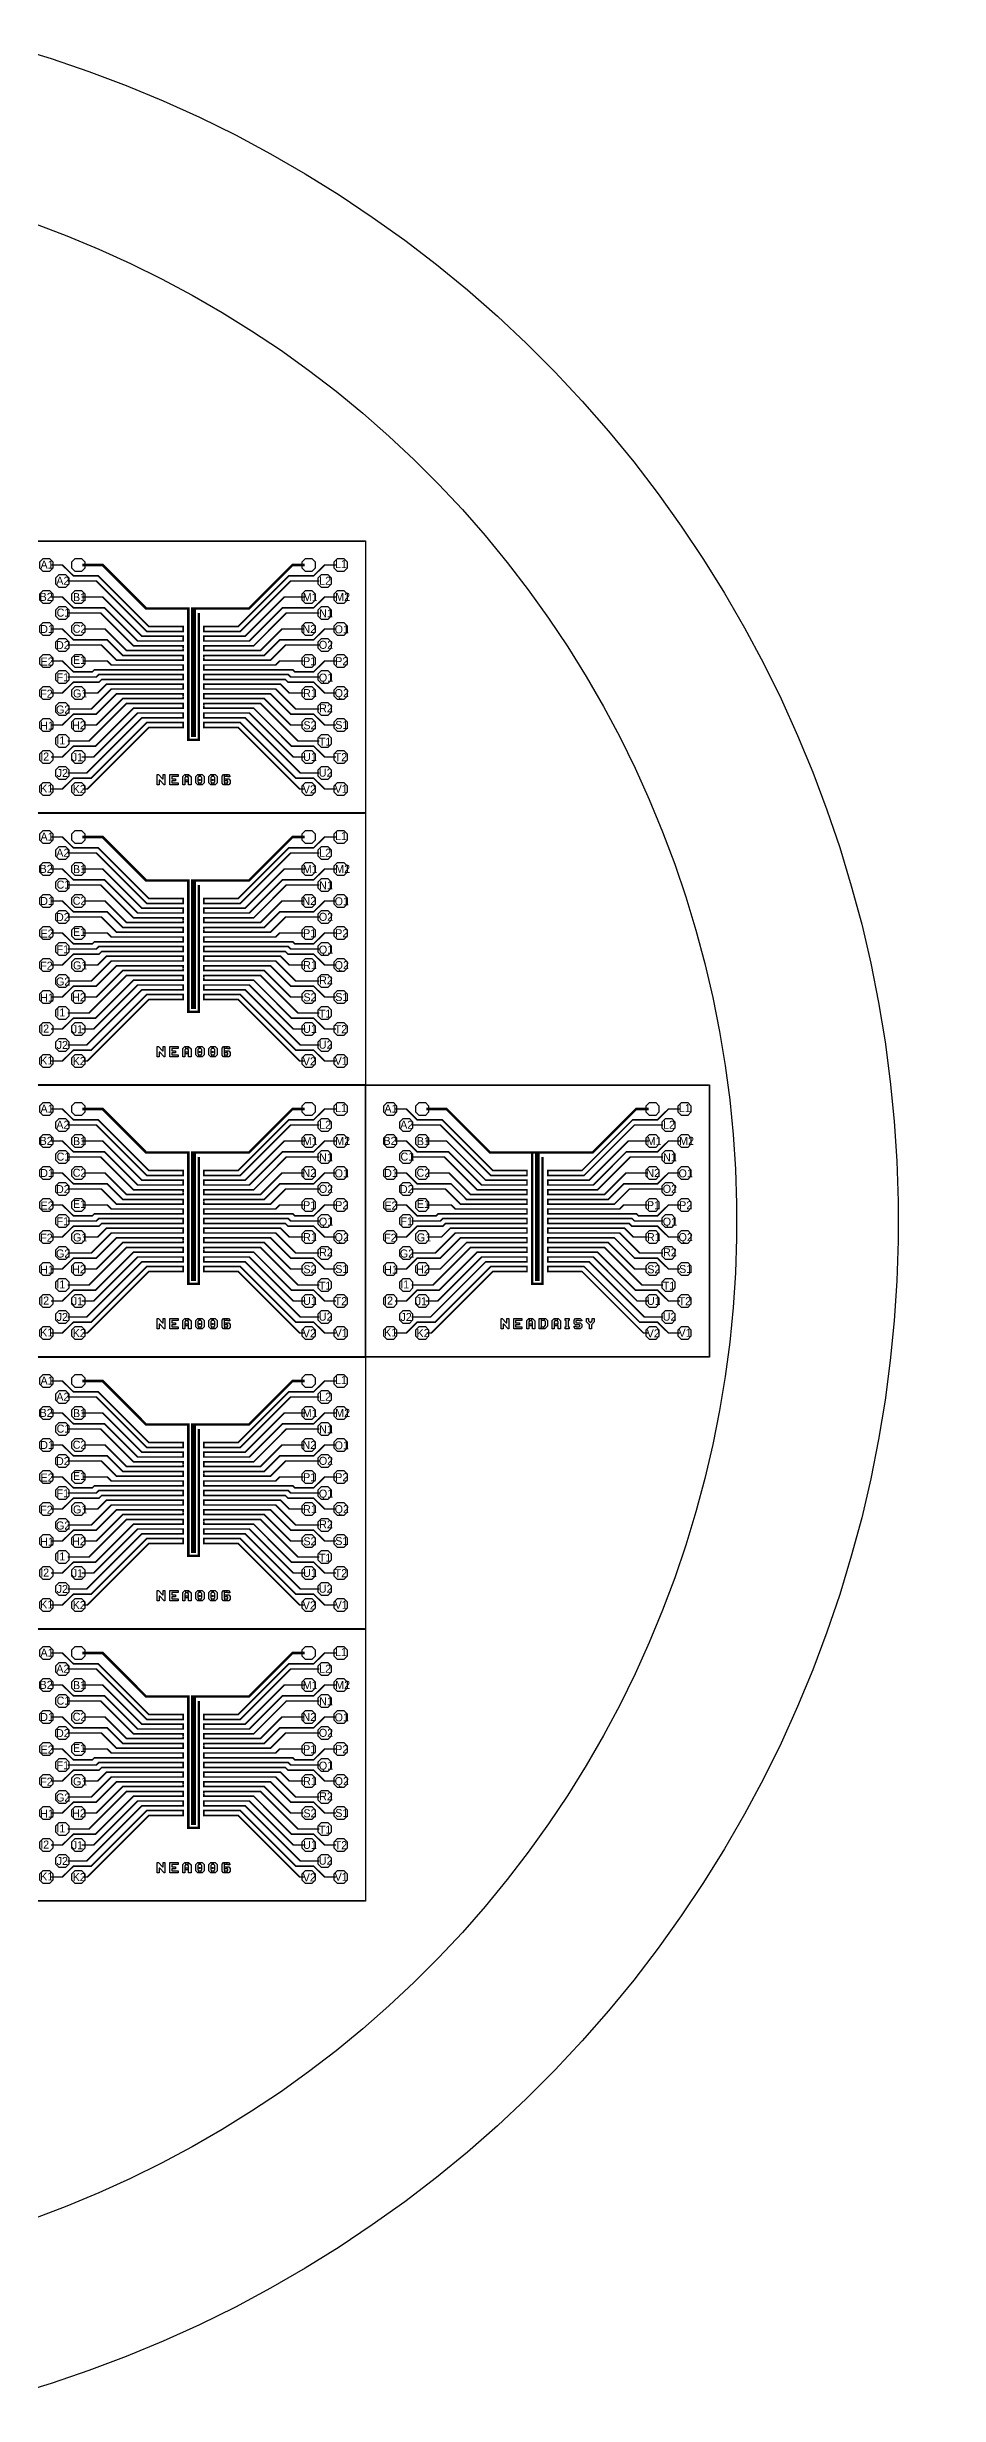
# Model space of a CAD drawing. Extents: x -78521 to 78861, y -77499 to 77839.
# Drawn here: x 23086 to 78861, y -73377 to 73377 of the extents above; entities that cross this region are included whole.
import ezdxf
from ezdxf.enums import TextEntityAlignment as Align

# ---------------------------------------------------------------- set-up
doc = ezdxf.new("R2010")
doc.units = 0
for name, color, linetype in [('L29D0', 2, 'CONTINUOUS'), ('L8D0', 3, 'CONTINUOUS'), ('L99D0', 1, 'CONTINUOUS'), ('L9D0', 4, 'CONTINUOUS')]:
    doc.layers.add(name, color=color, linetype=linetype)

# ---------------------------------------------------------------- blocks, each defined once
blk = doc.blocks.new('LINEAR_CELL1')
at = {"layer": 'L8D0', "const_width": 100}
for points in [[(50, -18), (50, 134), (201.5, 134)], [(350, -18), (350, 134), (204.5, 134)]]:
    blk.add_lwpolyline(points, dxfattribs=at)
blk = doc.blocks.new('INSIDE_LINEAR_006')
at = {"layer": 'L8D0'}
for points, const_width in [([(349.9, 8285.9), (910.8, 8285.9)], 150), ([(835.8, 8210.9), (835.8, 74.9), (1485.8, 74.9), (1485.8, 7999.9)], 150), ([(1968.6, 8285.9), (1010.8, 8285.9)], 150), ([(1160.8, 8279.1), (1160.8, 250.7)], 300)]:
    blk.add_lwpolyline(points, dxfattribs=dict(at, const_width=const_width))
at = {"yscale": -1}
for p, rotation in [((376.8, 6799.9), 90), ((376.8, 6199.9), 90), ((376.8, 5599.9), 90), ((1944.8, 7199.9), 270), ((1944.8, 6599.9), 270), ((1944.8, 5999.9), 270), ((376.8, 4999.9), 90), ((376.8, 4399.9), 90), ((1944.8, 5399.9), 270), ((1944.8, 4799.9), 270), ((376.8, 3799.9), 90), ((376.8, 3199.9), 90), ((376.8, 2599.9), 90), ((1944.8, 4199.9), 270), ((1944.8, 3599.9), 270), ((1944.8, 2999.9), 270), ((376.8, 1999.9), 90), ((376.8, 1399.9), 90), ((1944.8, 2399.9), 270), ((1944.8, 1799.9), 270), ((376.8, 799.9), 90), ((1944.8, 1199.9), 270)]:
    blk.add_blockref('LINEAR_CELL1', p, dxfattribs=dict(at, rotation=rotation))
blk = doc.blocks.new('POGOPAD_OCTAGON')
at = {"layer": 'L8D0'}
blk.add_lwpolyline([(-195, -400), (-400, -195), (-400, 195), (-195, 400), (195, 400), (400, 195), (400, -195), (195, -400)], close=True, dxfattribs=at)
blk = doc.blocks.new('SENSOR_WIRING')
at = {"layer": 'L8D0'}
for points, const_width in [([(-691, 3150), (-2783, 3150), (-5961, 6328), (-7516, 6328), (-8196, 7000), (-8909, 7000)], 100), ([(-671, 2850), (-2920, 2850), (-6070, 6000), (-7862, 6000)], 100), ([(-671.6, 4286), (-2967, 4286), (-5681, 7000), (-6948, 7000)], 150), ([(527, 4286), (3467, 4286), (6181, 7000), (6948, 7000)], 150), ([(671, 2850), (2920, 2850), (6070, 6000), (7862, 6000)], 100), ([(691, 3150), (2783, 3150), (5961, 6328), (7516, 6328), (8196, 7000), (8909, 7000)], 100), ([(-8909, 5000), (-8196, 5000), (-7516, 4328), (-5567, 4328), (-3489, 2250), (-696, 2250)], 100), ([(-6985, 5000), (-5683, 5000), (-3233, 2550), (-681, 2550)], 100), ([(6985, 5000), (5683, 5000), (3233, 2550), (681, 2550)], 100), ([(8909, 5000), (8196, 5000), (7516, 4328), (5567, 4328), (3489, 2250), (696, 2250)], 100), ([(-8909, 3000), (-8196, 3000), (-7516, 2328), (-5409, 2328), (-4431, 1350), (-686, 1350)], 100), ([(-7862, 4000), (-5811, 4000), (-3761, 1950), (-696, 1950)], 100), ([(-6872, 3000), (-5533, 3000), (-4183, 1650), (-721, 1650)], 100), ([(8909, 3000), (8196, 3000), (7516, 2328), (5409, 2328), (4431, 1350), (686, 1350)], 100), ([(7862, 4000), (5811, 4000), (3761, 1950), (696, 1950)], 100), ([(6872, 3000), (5533, 3000), (4183, 1650), (721, 1650)], 100), ([(-7862, 2000), (-5758, 2000), (-4808, 1050), (-681, 1050)], 100), ([(7862, 2000), (5758, 2000), (4808, 1050), (681, 1050)], 100), ([(-8909, 1000), (-8196, 1000), (-7516, 328), (-6322.9, 328), (-6200.9, 450), (-749, 450)], 100), ([(-7862, 0), (-6068.9, 0), (-5918.9, 150), (-741, 150)], 100), ([(-6892, 1000), (-5386, 1000), (-5136, 750), (-696, 750)], 100), ([(6892, 1000), (5386, 1000), (5136, 750), (696, 750)], 100), ([(7862, 0), (6068.9, 0), (5918.9, 150), (741, 150)], 100), ([(8909, 1000), (8196, 1000), (7516, 328), (6322.9, 328), (6200.9, 450), (749, 450)], 100), ([(-8909, -1000), (-8196, -1000), (-7516, -328), (-5912.9, -328), (-5734.9, -150), (-716, -150)], 100), ([(-8909, -3000), (-8196, -3000), (-7516, -2328), (-6085.9, -2328), (-4807.9, -1050), (-681, -1050)], 100), ([(-7862, -2000), (-6385.9, -2000), (-5135.9, -750), (-696, -750)], 100), ([(-6892, -1000), (-5997.9, -1000), (-5447.9, -450), (-721, -450)], 100), ([(-6872, -3000), (-6080.9, -3000), (-4430.9, -1350), (-686, -1350)], 100), ([(8909, -3000), (8196, -3000), (7516, -2328), (6085.9, -2328), (4807.9, -1050), (681, -1050)], 100), ([(6872, -3000), (6080.9, -3000), (4430.9, -1350), (686, -1350)], 100), ([(7862, -2000), (6385.9, -2000), (5135.9, -750), (696, -750)], 100), ([(8909, -1000), (8196, -1000), (7516, -328), (5912.9, -328), (5734.9, -150), (716, -150)], 100), ([(6892, -1000), (5997.9, -1000), (5447.9, -450), (721, -450)], 100), ([(-8909, -5000), (-8196, -5000), (-7516, -4328), (-6138.9, -4328), (-3760.9, -1950), (-696, -1950)], 100), ([(-671, -2850), (-2919.9, -2850), (-6397.9, -6328), (-7516, -6328), (-8196, -7000), (-8909, -7000)], 100), ([(-7862, -4000), (-6532.9, -4000), (-4182.9, -1650), (-721, -1650)], 100), ([(-7862, -6000), (-6682.9, -6000), (-3232.9, -2550), (-681, -2550)], 100), ([(-6985, -5000), (-6238.9, -5000), (-3488.9, -2250), (-696, -2250)], 100), ([(671, -2850), (2919.9, -2850), (6397.9, -6328), (7516, -6328), (8196, -7000), (8909, -7000)], 100), ([(7862, -6000), (6682.9, -6000), (3232.9, -2550), (681, -2550)], 100), ([(8909, -5000), (8196, -5000), (7516, -4328), (6138.9, -4328), (3760.9, -1950), (696, -1950)], 100), ([(6985, -5000), (6238.9, -5000), (3488.9, -2250), (696, -2250)], 100), ([(7862, -4000), (6532.9, -4000), (4182.9, -1650), (721, -1650)], 100), ([(-691, -3150), (-2782.9, -3150), (-6632.9, -7000), (-6923, -7000)], 100), ([(691, -3150), (2782.9, -3150), (6632.9, -7000), (6923, -7000)], 100)]:
    blk.add_lwpolyline(points, dxfattribs=dict(at, const_width=const_width))
blk = doc.blocks.new('SENSOR_FRAME')
at = {"layer": 'L8D0', "const_width": 10}
blk.add_lwpolyline([(-10700, -8445), (10695, -8445), (10695, 8445), (-10695, 8445), (-10695, -8440)], dxfattribs=at)
at = {"layer": 'L99D0'}
blk.add_lwpolyline([(-10750, -8500), (-10750, 8500), (10750, 8500), (10750, -8500)], close=True, dxfattribs=at)
at = {"layer": 'L99D0', "const_width": 0.1}
for points in [[(0, 8432.4), (0, -8501.8)], [(-10239.5, 0), (10188.9, 0)]]:
    blk.add_lwpolyline(points, dxfattribs=at)
at = {"layer": 'L9D0', "const_width": 25}
blk.add_lwpolyline([(-10762.5, -8500), (10750, -8500), (10750, 8500), (-10750, 8500), (-10750, -8487.5)], dxfattribs=at)
at = {"rotation": 90}
for p in [(-9200, 7000), (-7200, 7000), (7200, 7000), (9200, 7000), (-8200, 6000), (8200, 6000), (-9200, 5000), (-7200, 5000), (7200, 5000), (9200, 5000), (-9200, 3000), (-8200, 4000), (-7200, 3000), (7200, 3000), (8200, 4000), (9200, 3000), (-8200, 2000), (8200, 2000), (-9200, 1000), (-8200, 0), (-7200, 1000), (7200, 1000), (8200, 0), (9200, 1000), (-9200, -1000), (-7200, -1000), (7200, -1000), (9200, -1000), (-9200, -3000), (-8200, -2000), (-7200, -3000), (7200, -3000), (8200, -2000), (9200, -3000), (-8200, -4000), (8200, -4000), (-9200, -5000), (-8200, -6000), (-7200, -5000), (7200, -5000), (8200, -6000), (9200, -5000), (-9200, -7000), (-7200, -7000), (7200, -7000), (9200, -7000)]:
    blk.add_blockref('POGOPAD_OCTAGON', p, dxfattribs=at)
blk.add_blockref('SENSOR_WIRING', (0, 0))
at = {"layer": 'L8D0'}
for s, p in [('A1', (-9565, 7021)), ('A2', (-8578, 6015)), ('L2', (7857, 6015)), ('L1', (8844, 7059)), ('B2', (-9622, 5009)), ('B1', (-7535, 4991)), ('M1', (6832, 4991)), ('M2', (8863, 5009)), ('D1', (-9584, 2998)), ('C1', (-8559, 4023)), ('C2', (-7554, 3017)), ('N2', (6813, 2998)), ('N1', (7857, 3985)), ('O1', (8825, 2979)), ('D2', (-8597, 1992)), ('O2', (7838, 2011)), ('E2', (-9565, 967)), ('F1', (-8559, -20)), ('E1', (-7535, 1062)), ('P1', (6851, 986)), ('Q1', (7838, -39)), ('P2', (8863, 986)), ('F2', (-9584, -1045)), ('G1', (-7535, -1026)), ('R1', (6851, -1007)), ('Q2', (8825, -1007)), ('H1', (-9584, -3038)), ('G2', (-8597, -2032)), ('H2', (-7591, -3019)), ('S2', (6870, -3019)), ('R2', (7857, -1956)), ('S1', (8863, -3000)), ('I1', (-8578, -3967)), ('T1', (7838, -4043)), ('I2', (-9584, -4973)), ('J2', (-8559, -5998)), ('J1', (-7610, -5011)), ('U1', (6851, -4992)), ('U2', (7838, -5979)), ('T2', (8825, -5011)), ('K1', (-9584, -6966)), ('K2', (-7554, -7004)), ('V2', (6832, -7023)), ('V1', (8825, -6985))]:
    blk.add_text(s, height=500, dxfattribs=at).set_placement(p, align=Align.MIDDLE_LEFT)
blk = doc.blocks.new('SENSOR_CHIP_006')
at = {"layer": 'L8D0'}
for points in [[(-2264.65, -6729.7), (-2264.65, -6101.7), (-2197.65, -6101.7), (-1943.65, -6355.7), (-1904.65, -6355.7), (-1904.65, -6099.7), (-1784.65, -6099.7), (-1784.65, -6729.7), (-1836.65, -6729.7), (-2108.65, -6457.7), (-2144.65, -6457.7), (-2144.65, -6729.7)], [(-1479.85, -6729.7), (-1479.85, -6099.7), (-969.85, -6099.7), (-969.85, -6219.7), (-1359.85, -6219.7), (-1359.85, -6369.7), (-1119.85, -6369.7), (-1119.85, -6489.7), (-1359.85, -6489.7), (-1359.85, -6609.7), (-969.85, -6609.7), (-969.85, -6729.7)], [(-665.05, -6729.7), (-665.05, -6219.7), (-545.05, -6099.7), (-365.05, -6099.7), (-365.05, -6249.7), (-485.05, -6249.7), (-545.05, -6309.7), (-545.05, -6429.7), (-335.05, -6429.7), (-335.05, -6549.7), (-545.05, -6549.7), (-545.05, -6729.7)], [(-305.05, -6729.7), (-305.05, -6549.7), (-515.05, -6549.7), (-515.05, -6429.7), (-305.05, -6429.7), (-305.05, -6309.7), (-365.05, -6249.7), (-485.05, -6249.7), (-485.05, -6099.7), (-305.05, -6099.7), (-155.05, -6249.7), (-155.05, -6729.7)], [(269.75, -6729.7), (149.75, -6609.7), (149.75, -6219.7), (269.75, -6099.7), (419.75, -6099.7), (419.75, -6219.7), (329.75, -6219.7), (269.75, -6279.7), (269.75, -6549.7), (329.75, -6609.7), (449.75, -6609.7), (449.75, -6729.7)], [(329.75, -6729.7), (329.75, -6609.7), (449.75, -6609.7), (509.75, -6549.7), (509.75, -6279.7), (449.75, -6219.7), (359.75, -6219.7), (359.75, -6099.7), (539.75, -6099.7), (659.75, -6219.7), (659.75, -6609.7), (539.75, -6729.7)], [(359.75, -6459.7), (359.75, -6399.7), (419.75, -6399.7), (419.75, -6459.7)], [(1084.55, -6729.7), (964.55, -6609.7), (964.55, -6219.7), (1084.55, -6099.7), (1234.55, -6099.7), (1234.55, -6219.7), (1144.55, -6219.7), (1084.55, -6279.7), (1084.55, -6549.7), (1144.55, -6609.7), (1264.55, -6609.7), (1264.55, -6729.7)], [(1144.55, -6729.7), (1144.55, -6609.7), (1264.55, -6609.7), (1324.55, -6549.7), (1324.55, -6279.7), (1264.55, -6219.7), (1174.55, -6219.7), (1174.55, -6099.7), (1354.55, -6099.7), (1474.55, -6219.7), (1474.55, -6609.7), (1354.55, -6729.7)], [(1174.55, -6459.7), (1174.55, -6399.7), (1234.55, -6399.7), (1234.55, -6459.7)], [(1877.35, -6729.5), (1787.35, -6639.5), (1787.35, -6189.5), (1877.35, -6099.5), (2087.35, -6099.5), (2087.35, -6219.5), (1937.35, -6219.5), (1907.35, -6249.5), (1907.35, -6369.5), (2087.35, -6369.5), (2087.35, -6489.5), (1937.35, -6489.5), (1907.35, -6519.5), (1907.35, -6579.5), (1937.35, -6609.5), (2087.35, -6609.5), (2087.35, -6729.5)], [(2147.35, -6249.5), (2117.35, -6219.5), (1937.35, -6219.5), (1937.35, -6099.5), (2177.35, -6099.5), (2267.35, -6189.5), (2267.35, -6249.5)], [(1967.35, -6729.5), (1967.35, -6609.5), (2117.35, -6609.5), (2147.35, -6579.5), (2147.35, -6519.5), (2117.35, -6489.5), (1937.35, -6489.5), (1937.35, -6369.5), (2207.35, -6369.5), (2297.35, -6459.5), (2297.35, -6639.5), (2207.35, -6729.5)]]:
    blk.add_lwpolyline(points, close=True, dxfattribs=at)
for name, p in [('SENSOR_FRAME', (0, 0)), ('INSIDE_LINEAR_006', (-1160.8, -3999.9))]:
    blk.add_blockref(name, p)
blk = doc.blocks.new('ZZ_D_M1')
at = {"layer": 'L8D0'}
for points in [[(0, 0), (0, 630), (300, 630), (300, 510), (120, 510), (120, 120), (270, 120), (270, 0)], [(120, 0), (120, 120), (300, 120), (390, 210), (390, 450), (330, 510), (150, 510), (150, 630), (390, 630), (510, 510), (510, 150), (360, 0)]]:
    blk.add_lwpolyline(points, close=True, dxfattribs=at)
blk = doc.blocks.new('ZZ_A_M1')
at = {"layer": 'L8D0'}
for points in [[(0, 0), (0, 510), (120, 630), (300, 630), (300, 480), (180, 480), (120, 420), (120, 300), (330, 300), (330, 180), (120, 180), (120, 0)], [(360, 0), (360, 180), (150, 180), (150, 300), (360, 300), (360, 420), (300, 480), (180, 480), (180, 630), (360, 630), (510, 480), (510, 0)]]:
    blk.add_lwpolyline(points, close=True, dxfattribs=at)
blk = doc.blocks.new('ZZ_I_M1')
at = {"layer": 'L8D0'}
blk.add_lwpolyline([(0, 0), (0, 120), (60, 120), (60, 510), (0, 510), (0, 630), (240, 630), (240, 510), (180, 510), (180, 120), (240, 120), (240, 0)], close=True, dxfattribs=at)
blk = doc.blocks.new('ZZ_S_M1')
at = {"layer": 'L8D0'}
blk.add_lwpolyline([(90, 0), (0, 90), (0, 150), (120, 150), (150, 120), (330, 120), (360, 150), (360, 210), (330, 240), (90, 240), (0, 330), (0, 540), (90, 630), (390, 630), (480, 540), (480, 480), (360, 480), (330, 510), (150, 510), (120, 480), (120, 390), (150, 360), (390, 360), (480, 270), (480, 90), (390, 0)], close=True, dxfattribs=at)
blk = doc.blocks.new('ZZ_Y_M1')
at = {"layer": 'L8D0'}
blk.add_lwpolyline([(180, 0), (180, 240), (0, 420), (0, 630), (120, 630), (120, 480), (240, 360), (360, 480), (360, 630), (480, 630), (480, 420), (300, 240), (300, 0)], close=True, dxfattribs=at)
blk = doc.blocks.new('SENSOR_CHIP_DAISY')
at = {"layer": 'L8D0'}
for points, const_width in [([(-649.9, 3075.5), (-649.9, 2951)], 100), ([(-282.4, 4286.1), (-98.05, 4286.1)], 150), ([(649.9, 3075.5), (649.9, 2951)], 100), ([(-649.9, 2475.5), (-649.9, 2351)], 100), ([(-649.9, 1875.5), (-649.9, 1751)], 100), ([(649.9, 2475.5), (649.9, 2351)], 100), ([(649.9, 1875.5), (649.9, 1751)], 100), ([(-649.9, 1275.5), (-649.9, 1151)], 100), ([(-649.9, 675.5), (-649.9, 551)], 100), ([(-649.9, 75.5), (-649.9, -49)], 100), ([(649.9, 1275.5), (649.9, 1151)], 100), ([(649.9, 675.5), (649.9, 551)], 100), ([(649.9, 75.5), (649.9, -49)], 100), ([(-649.9, -524.5), (-649.9, -649)], 100), ([(-649.9, -1124.5), (-649.9, -1249)], 100), ([(649.9, -524.5), (649.9, -649)], 100), ([(649.9, -1124.5), (649.9, -1249)], 100), ([(-649.9, -1724.5), (-649.9, -1849)], 100), ([(-649.9, -2324.5), (-649.9, -2449)], 100), ([(-649.9, -2924.5), (-649.9, -3049)], 100), ([(649.9, -1724.5), (649.9, -1849)], 100), ([(649.9, -2324.5), (649.9, -2449)], 100), ([(649.9, -2924.5), (649.9, -3049)], 100)]:
    blk.add_lwpolyline(points, dxfattribs=dict(at, const_width=const_width))
for points in [[(-2264.65, -6729.7), (-2264.65, -6101.7), (-2197.65, -6101.7), (-1943.65, -6355.7), (-1904.65, -6355.7), (-1904.65, -6099.7), (-1784.65, -6099.7), (-1784.65, -6729.7), (-1836.65, -6729.7), (-2108.65, -6457.7), (-2144.65, -6457.7), (-2144.65, -6729.7)], [(-1479.85, -6729.7), (-1479.85, -6099.7), (-969.85, -6099.7), (-969.85, -6219.7), (-1359.85, -6219.7), (-1359.85, -6369.7), (-1119.85, -6369.7), (-1119.85, -6489.7), (-1359.85, -6489.7), (-1359.85, -6609.7), (-969.85, -6609.7), (-969.85, -6729.7)], [(-665.05, -6729.7), (-665.05, -6219.7), (-545.05, -6099.7), (-365.05, -6099.7), (-365.05, -6249.7), (-485.05, -6249.7), (-545.05, -6309.7), (-545.05, -6429.7), (-335.05, -6429.7), (-335.05, -6549.7), (-545.05, -6549.7), (-545.05, -6729.7)], [(-305.05, -6729.7), (-305.05, -6549.7), (-515.05, -6549.7), (-515.05, -6429.7), (-305.05, -6429.7), (-305.05, -6309.7), (-365.05, -6249.7), (-485.05, -6249.7), (-485.05, -6099.7), (-305.05, -6099.7), (-155.05, -6249.7), (-155.05, -6729.7)]]:
    blk.add_lwpolyline(points, close=True, dxfattribs=at)
for name, p in [('SENSOR_FRAME', (0, 0)), ('INSIDE_LINEAR_006', (-1160.8, -3999.9)), ('ZZ_D_M1', (113.9, -6729.6)), ('ZZ_A_M1', (928.7, -6729.6)), ('ZZ_I_M1', (1743.5, -6729.6)), ('ZZ_S_M1', (2288.3, -6729.6)), ('ZZ_Y_M1', (3073.1, -6729.6))]:
    blk.add_blockref(name, p)

msp = doc.modelspace()

# ---------------------------------------------------------------- linework, layer by layer
at = {"layer": 'L29D0'}
for points in [[(20953.9, 73377), (23343.55, 72652.1), (25708.15, 71849.45), (28045.2, 70969.8), (30352.25, 70014.2), (32626.8, 68983.6), (34866.45, 67879.15), (37068.7, 66702), (39231.3, 65453.45), (41351.85, 64134.8), (43428.15, 62747.45), (45457.95, 61292.95), (47439.05, 59772.8), (49369.35, 58188.6), (51246.8, 56542.15), (53069.4, 54835.1), (54835.1, 53069.4), (56542.15, 51246.8), (58188.6, 49369.35), (59772.8, 47439.05), (61292.95, 45457.95), (62747.45, 43428.15), (64134.8, 41351.85), (65453.45, 39231.3), (66702, 37068.7), (67879.15, 34866.45), (68983.6, 32626.8), (70014.2, 30352.25), (70969.8, 28045.2), (71849.45, 25708.15), (72652.1, 23343.55), (73377, 20953.9), (74023.3, 18541.85), (74590.35, 16109.95), (75077.5, 13660.8), (75484.25, 11197.05), (75810.2, 8721.25), (76055, 6236.15), (76218.3, 3744.35), (76300, 1248.55), (76300, -1248.55), (76218.3, -3744.35), (76055, -6236.15), (75810.2, -8721.25), (75484.25, -11197.05), (75077.5, -13660.8), (74590.35, -16109.95), (74023.3, -18541.85), (73377, -20953.9), (72652.1, -23343.55), (71849.45, -25708.15), (70969.8, -28045.2), (70014.2, -30352.25), (68983.6, -32626.8), (67879.15, -34866.45), (66702, -37068.7), (65453.45, -39231.3), (64134.8, -41351.85), (62747.45, -43428.15), (61292.95, -45457.95), (59772.8, -47439.05), (58188.6, -49369.35), (56542.15, -51246.8), (54835.1, -53069.4), (53069.4, -54835.1), (51246.8, -56542.15), (49369.35, -58188.6), (47439.05, -59772.8), (45457.95, -61292.95), (43428.15, -62747.45), (41351.85, -64134.8), (39231.3, -65453.45), (37068.7, -66702), (34866.45, -67879.15), (32626.8, -68983.6), (30352.25, -70014.2), (28045.2, -70969.8), (25708.15, -71849.45), (23343.55, -72652.1), (20953.9, -73377)], [(22305.1, 62338.55), (24332.8, 61575.4), (26334.45, 60746.25), (28307.95, 59852.1), (30251.1, 58893.85), (32161.85, 57872.55), (34038.15, 56789.25), (35878.05, 55645.15), (37679.45, 54441.45), (39440.55, 53179.45), (41159.45, 51860.5), (42834.25, 50486.05), (44463.15, 49057.55), (46044.45, 47576.45), (47576.45, 46044.45), (49057.55, 44463.15), (50486.05, 42834.25), (51860.5, 41159.45), (53179.45, 39440.55), (54441.45, 37679.45), (55645.15, 35878.05), (56789.25, 34038.15), (57872.55, 32161.85), (58893.85, 30251.1), (59852.1, 28307.95), (60746.25, 26334.45), (61575.4, 24332.8), (62338.55, 22305.1), (63035, 20253.5), (63663.9, 18180.2), (64224.65, 16087.45), (64716.65, 13977.45), (65139.35, 11852.5), (65492.25, 9714.85), (65775.05, 7566.8), (65987.4, 5410.65), (66129.1, 3248.7), (66200, 1083.3), (66200, -1083.3), (66129.1, -3248.7), (65987.4, -5410.65), (65775.05, -7566.8), (65492.25, -9714.85), (65139.35, -11852.5), (64716.65, -13977.45), (64224.65, -16087.45), (63663.9, -18180.2), (63035, -20253.5), (62338.55, -22305.1), (61575.4, -24332.8), (60746.25, -26334.45), (59852.1, -28307.95), (58893.85, -30251.1), (57872.55, -32161.85), (56789.25, -34038.15), (55645.15, -35878.05), (54441.45, -37679.45), (53179.45, -39440.55), (51860.5, -41159.45), (50486.05, -42834.25), (49057.55, -44463.15), (47576.45, -46044.45), (46044.45, -47576.45), (44463.15, -49057.55), (42834.25, -50486.05), (41159.45, -51860.5), (39440.55, -53179.45), (37679.45, -54441.45), (35878.05, -55645.15), (34038.15, -56789.25), (32161.85, -57872.55), (30251.1, -58893.85), (28307.95, -59852.1), (26334.45, -60746.25), (24332.8, -61575.4), (22305.1, -62338.55)]]:
    msp.add_lwpolyline(points, dxfattribs=at)
at = {"layer": 'L99D0', "const_width": 0.002}
msp.add_lwpolyline([(-78520.8, 0), (78861.45, 0)], dxfattribs=at)

# ---------------------------------------------------------------- block references
for name, p in [('SENSOR_CHIP_006', (32250, 34000)), ('SENSOR_CHIP_006', (32250, 17000)), ('SENSOR_CHIP_006', (32250, 0)), ('SENSOR_CHIP_DAISY', (53750, 0)), ('SENSOR_CHIP_006', (32250, -17000)), ('SENSOR_CHIP_006', (32250, -34000))]:
    msp.add_blockref(name, p)

doc.saveas('drawing.dxf')
